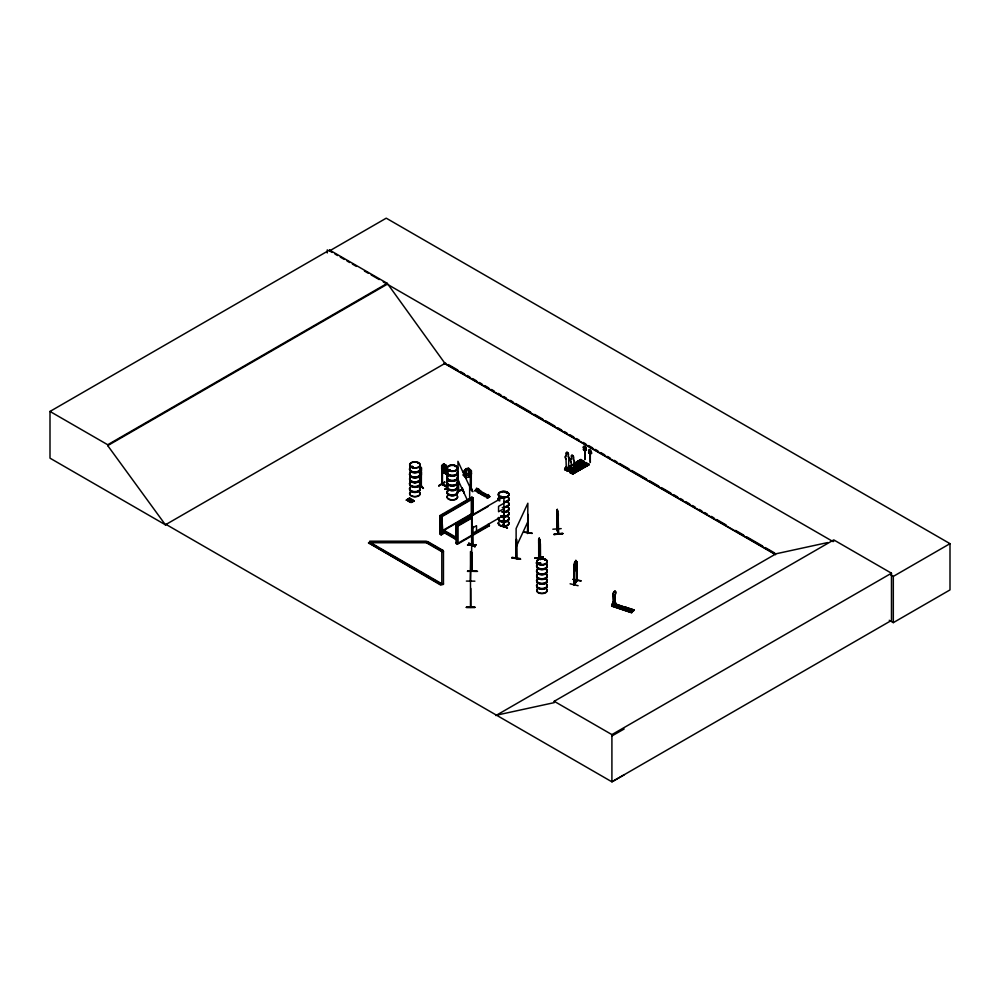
<?xml version="1.0" encoding="UTF-8"?>
<svg xmlns="http://www.w3.org/2000/svg" width="1000" height="1000" viewBox="0 0 1000 1000"><rect width="100%" height="100%" fill="white"/><g stroke="black" fill="none" stroke-linecap="round" stroke-linejoin="round"><path stroke-width="1.5" d="M538.787 557.875L539.237 558.387L538.85 539.688M539.75 542.888L539.438 539.012L539.188 541.013M574.138 565.925L574.938 561.925M615.2 594.475L614.913 603.688L613.488 605.1L613.2 596.475A2.837 1.163 -71.6 0 1 613.2 593.212A2.837 1.163 -71.6 0 1 615.2 591.213A2.837 1.163 -71.6 0 1 615.2 594.475L615.062 603.737L613.65 605.15L613.35 596.538A2.837 1.163 -71.6 0 1 613.35 593.263A2.837 1.163 -71.6 0 1 615.35 591.263A2.837 1.163 -71.6 0 1 615.35 594.525M568.325 469.312L568.862 460.562A2.837 1.65 59.5 0 0 568.45 456.688L568.325 456.763A2.837 1.65 59.5 0 1 568.737 460.637L568.862 460.562M573.413 472.25L573.95 463.5A2.837 1.65 59.5 0 0 573.538 459.625L573.538 457.125A1.412 0.825 59.5 0 0 572.525 455.4A1.412 0.825 59.5 0 0 571.512 455.988L571.388 456.05A1.412 0.825 59.5 0 1 572.4 455.475A1.412 0.825 59.5 0 1 573.413 457.2L573.413 459.7A2.837 1.65 59.5 0 1 573.825 463.575M538.725 557.987L538.688 539.338L538.9 558.35M538.95 557.925L539.188 557.263M558.337 518.45L557.762 519.775C556.337 517.938 556.875 506 557.312 511.15L557.362 529.688L556.812 529.3L558.337 534.025L557.513 510.325L557.275 512.325M557.337 529.637L556.775 510.662M557.238 529.263L558.288 533.962L558.088 514.775L558.625 534L556.912 528.962M441.763 533.9L441.763 516.75L442.85 531.925L455.875 539.438L456.538 526.712M613.462 602.688L612.7 602.587L612.587 604.637M612.888 602.95L613.3 602.463L612.725 602.913M516.35 557.762L516.438 557.65M528.162 532.4L527.638 533.45L527.863 514.475L527.638 533.45L527.987 532.762M512.013 557.938C538.013 562.075 494.562 554.55 520.237 559.15M512.112 557.675L520.337 558.913M512.125 557.375L520.35 558.587M584.738 449.975L584.9 459.562L585.062 449.913M590.062 453.038L590.3 462.537L590.312 452.975M567.25 467.912C567.375 467.438 565.312 468.738 567.075 467.4M571.038 470.838C573.387 472.475 571.2 467.887 570.887 472.537M538.938 540.212C539.1 533.337 540.825 546.562 540 543.45L540.1 559.138M557.025 511.525L557.362 509.425M566.325 468.537C567.275 467.388 564.725 468 569.175 469.625L569.175 468.663L569.412 470C563.587 462.388 567.837 475.05 566.7 467.912M572.425 470.65L571.325 471.463L572.05 470.35M570.112 583.8L578.112 585.7M444.613 529.95L443.988 531.85M459.762 521.2L459.125 521.562M460.6 520.712L459.963 521.087M575.475 464.812L574.888 463.825M577.112 579.775L574.012 584.812C574.85 583.95 571.875 556.438 576.825 561.825L575.8 560.438L576.275 564.763L575.025 568.538L574.4 567.788M575.812 569.138L576.775 561.737L576.812 580.862L576.487 562.212M574.025 569.263L574.938 570.725L576.737 564.688M472.05 544.875C473.062 543.075 471.125 544.9 472.05 545.55L472.1 526.6M471.65 570.2L471.662 571.375L471.662 515.413M470.487 607.388L470.487 551.487M470.863 607.388L470.788 588.438M412.863 466.625L411.325 466.625L412.912 466.7M417.612 463.137L418.325 463.375M417.825 463.212L418.425 463.413M448.95 470.387L449.162 469.613M449.4 470.35L448.738 469.925M448.95 469.712L450.1 469.825L449.025 469.988M455.225 466.625L455.65 466.312M501.337 496.4L500.037 496.512M507.163 493.1L506.637 492.575M506.5 492.713L506.887 493.225M539.788 563.713C539.05 562 537.35 564.9 539.862 563.612M545.35 560.237L544.612 560.212L545.112 559.763M545 560.025L545.212 559.8M625.575 608.013L624.388 608.737L623.812 607.75M576.525 580.138L577.1 579.725M571.562 471.325L572.375 470.513M571.912 470.538L571.013 470.938M474.913 546.725L468.612 543.475M444.387 464.762L443.675 468.225L444.325 469.725L445.662 469.35M489.637 496.575L487.788 498.025A1.325 0.762 0 0 1 486.938 497.887L486.3 496.562L488.1 495.675A1.338 0.775 0 0 1 488.95 495.812L489.412 496.075M480.725 492.5L481.6 491.625L480.838 494.312L480.662 492.788L478.713 493.088L480.662 493.175L480.725 492.5L478.713 492.713M481.1 491.337L480.725 492.887L478.713 493.088M465.95 471.737L466.838 469.113L467.738 469L468.663 472.675L467.738 473.925L465.95 473.025M571.7 470.15L570.062 472.075L572.638 473.525L574.263 471.6L574.5 472.938L571.375 471.112L572.288 470.662M457.875 491.112L462.137 490.2M458.45 490.737C457.875 489.275 458.237 492.262 458.488 490.7M539.263 538.013L538.862 539.8M539.675 548.462C540.913 544.725 539.35 551.05 539.275 546.763M481.275 492.463L483.212 492.938L481.225 493.137L481.6 491.625M480.337 494.038L480.662 493.175M631.862 609.212L629.738 611.575L631.862 609.212L633.888 609.888L631.613 612.688L611.688 606.05L611.85 604.412L614.038 604.913L614.038 605.875M612.1 605.638L632.2 611.962M613.425 604.3L633.725 610.575M633.888 610.25L613.812 603.413L612.013 605.212L632.362 611.95M465.938 468.85L464.575 474.113L466.4 475.625L468.212 475.387L470.012 473.4L470.012 471.2L468.688 468.363L465.875 468.725C461.238 477.362 463.512 467.713 468.663 468.5L471.45 470.938L468.688 468.363L468.7 477.212L465.875 477.537L463.2 474.925M516.325 539.312L516.525 557.575M524.025 532.038L532.15 533.175M571.325 470.8L571.263 471.425M438.8 485.825L444.738 482.337M516.125 547L527.863 521.725M462.125 487.987L463.975 492.75M462.137 487.7L464.038 492.837M420.538 485.887L421.238 485.5M421.275 467.85L420.588 468.088L420.375 486.362L421.362 486.325M421.262 485.7L420.7 485.875M442.55 469.038L442.362 484.625L442.013 465.65L441.8 484.338L442.137 483.475M442.625 483.8L441.95 483.438M443.738 464.012L441.613 465.737L443.7 463.913L445.763 465.075L447.725 469.2L447.062 468.6L447.175 487.413C449.188 485.538 434.663 481.175 447.625 486.95M468.638 477.1L471.45 473.875L471.3 470.812L470.55 470.9L470.525 489.588L471.425 489.487L471.45 488.787L470.525 489.1M558.638 533.925L558.688 533.263M411.825 499.712L408.65 501.55L408.175 500.887L409.513 498.5L410.15 498.75L408.925 500.938L411.825 499.712L411.438 499.1L408.925 500.938M408.175 501.275L409.562 498.013L410.15 498.75M408.925 500.55L410.15 498.363M471.925 544.925L472.713 544.775L471.987 545.175L472.713 544.775L472.638 526.275M503.738 526.237L504 525.763M503.338 526.825L503.938 507.975L503.55 526.95L504.225 526.587L503.338 526.825L504 526.438M412.525 501.962C410.05 499.387 416.712 502.55 412.975 500A1.425 0.825 0 0 0 412.163 499.913L411.125 500.562L411.7 501.95L409.325 501.337L410.975 502.438L412.55 501.788M631.65 612.688L611.737 606.013M632.062 612.275L611.85 605.612L613.975 603.488M634.025 610.3L613.938 603.638M575.9 560.363L574.4 565.588L574.275 584.975L574.212 565.662M574.288 565.95L573.9 566.388M574.85 570.712L575.887 569.113M573.125 579.212L580.988 580.763M574.3 584.925L577.112 580.413L577.1 561.9M576.625 464.225L575.05 464.475L575.462 463.562M581.625 467.488L580.55 466.688M489.588 496.75L487.55 497.725L486.238 496.737M411.962 466.188L411.3 466.812M412.837 466.737L411.688 467.113M486.3 496.95L488.1 496.062A1.338 0.775 0 0 1 488.95 496.2L489.412 496.463A1.325 0.762 0 0 1 489.637 496.962M500.3 496.625L501.125 496.45M538.337 563.45L539.338 563.112M623.962 607.638L623.962 608.4L625.288 608.4M625.45 608.488L624.875 607.487L623.962 607.825M419.688 473.175L421.375 470.725L421.413 467.837L419.65 466.275M419.725 477.413L421.413 474.963L421.413 472.025L419.688 470.513M468.663 477.15L471.475 473.925M577.163 580.375L574.312 584.4M613.413 602.025L613.413 604.05L613.413 602.025L612.737 602.762M624.675 606.812L622.55 609.175L624.675 606.812L626.7 607.487L624.575 609.85L626.7 607.487M628.488 608.088L626.375 610.45L628.488 608.088L630.513 608.763L628.387 611.125L630.513 608.763M576.75 579.7L576.875 580.138M472.7 544.812L472.438 526.163M503.338 526.15L503.95 525.763L503.65 526.912M447.725 472.025L445.725 473.787M445.763 465.075L445.7 473.913L447.788 472.088M457.912 491.112L458.5 491.425L457.938 461.312L469.663 486.587L469.663 498.913M482.837 493.8L484.938 494.025L484.188 494.925L484.012 493.338L481.9 493.9L481.7 494.787L483.137 495.475L483.55 494.825L482.225 493.825L484.188 494.538L484.938 493.638L483.387 492.975L481.712 493.688L483.575 495.225M450.188 470.2L448.988 470.288M539.625 563.513L538.975 563.663M482.537 493.587L482.2 494.7L483.575 494.837M477.962 491.087L477.5 491.587L478.6 491.95C484.1 490.012 476.538 492.688 478.4 492.912M564.562 469.45L566.862 468.013L565.8 467.575M584.062 461.875L567.975 471.375L584.113 461.863L580.825 459.513L574.15 463.862M580.988 460.138L564.9 469.637L565.562 469.988M581.175 460.238L573.538 465.213M581.613 460.5L580.825 459.75L573.375 464.15L576.413 465.863L578.05 464.65L575.013 462.938L573.375 463.9L576.413 465.613M571.213 468.25L567.212 470.775M580.825 459.75L583.862 461.475L583.088 461.325M567.188 470.625L567.775 470.962L567.775 469.75L569.412 468.787M571.538 471.163L569.663 472.388M588.95 464.175L572.438 473.938L589.2 464.8L585.75 462.9M571.112 471.15L571.462 470.012L569.837 470.975L570.638 472.938L586.75 463.438L569.987 472.575M586.5 463.025L573.6 469.963L585.913 462.812M585.913 462.7L588.95 464.412L572.3 473.713M588.375 464.062L588.775 464.6M443.7 463.913L442.675 468.562L444.012 471.062L445.337 471.812L446.65 470.812L446.65 468.612L445.725 465.138L443.638 463.95L443.738 472.663M441.675 465.8L441.675 468.688M441.613 468.675L443.638 472.75M445.7 473.913L443.675 472.7M566.425 453.05L566.425 455.538A2.837 1.65 59.5 0 0 566 458.938L565.875 459.012A2.837 1.65 59.5 0 1 566.3 455.613L566.425 453.05A1.412 0.825 59.5 0 1 567.438 452.463A1.412 0.825 59.5 0 1 568.45 454.188L568.325 456.763M568.45 454.188L568.325 454.263A1.412 0.825 59.5 0 0 567.312 452.537A1.412 0.825 59.5 0 0 566.3 453.113M583.375 449.637C585.788 447.837 581.2 450.525 585.4 450.775L586.388 450L585.4 450.588M571.087 461.875L570.962 461.95A2.837 1.65 59.5 0 1 571.388 458.55L571.512 458.475A2.837 1.65 59.5 0 0 571.087 461.875L571.812 473.062L571.025 470.425M591.65 453.038L590.662 453.812L588.638 452.388L591.65 453.038L589.625 451.9L588.638 452.475M588.638 452.675L589.625 451.9M564.975 469.663L564.738 468.038L566.375 467.075L564.975 469.137L567.537 470.588L569.175 468.663M590.662 453.525L591.4 453.088L589.375 451.95M581.138 462.837C580.025 465.525 573.862 462.038 578.1 461.125L581.138 463.075L578.1 461.125M583.862 461.225C582.75 463.913 576.575 460.425 580.825 459.513M568.513 467.025L571.438 465.3M568.787 467.025L571.462 465.45M565.087 469.725L581.413 460.087M565.55 470L570.925 466.825M573.65 466.812L583.275 461.125M583.875 461.463L567.587 471.15M567.55 471.125L583.675 461.662M578.462 466.838C587.413 470.775 574.138 467.325 580.1 465.875L583.138 467.837L580.1 465.875M581.55 465.025C590.513 468.963 577.225 465.5 583.188 464.062L586.225 466.012L583.188 464.062M584.275 463.413C593.225 467.35 579.95 463.9 585.913 462.45M570.062 472.075L571.987 470.538M574.012 470.2L586.337 463.225M570.212 472.725L586.475 463.15M570.6 472.938L586.7 463.438M573.038 474.275L572.863 472.688L574.5 471.725M572.638 473.525L588.4 464.225M588.962 464.4L572.438 473.938M572.9 474.05L588.962 464.525M438.862 485.925L444.825 482.038L438.862 485.538M447.3 487.587L444.9 489.363L447.6 488.1M444.988 489.363L447.337 487.9L444.9 489.363M468.575 543.538L468.913 542.962L474.963 546.8M502.05 525.325L507.463 528.025L502.587 525.237M166.15 524.462L165.5 524.85L50 458.162L50 411.438L329.55 250.037L387.262 283.35L444.975 363.4L775.4 554.175M329.55 250.037L329.55 250.9L386.238 218.175L950 543.663L950 589.913L893.312 622.638L889.262 620.288M50 411.438L107.713 444.75L387.262 283.35M624.15 774.85L611.912 781.825L166.075 524.425L165.413 524.8L107.713 445.613L387.262 284.212M165.413 524.8L445.625 363.025M409.513 498.888L406.388 500.238L409.562 498.013M406.388 500.238L409.562 498.4L406.388 499.85M408.175 500.887L411.825 499.325M414.2 501.25L412.975 500.387A1.425 0.825 0 0 0 412.163 500.3C414.188 503.938 407.837 501.637 410.462 502.238C412.025 503.062 411.3 497.9 413.663 501.525M368.55 542.825L369.712 542.15L426.362 542.15L441.812 551.075L443.462 551.075L443.462 584.362L440.637 585.037L368.55 542.825L440.637 584.45L443.462 583.775M368.55 543.4L369.712 542.737L426.362 542.737L441.812 551.65L443.462 551.65M474.775 490.438C476.262 492.825 475.112 485.45 479.062 490.062M474.775 490.812L477.575 489.2M479.438 489.462L479.312 490.688L478 489.45M478.913 490.075L476.9 491.488L478.6 491.95M479.312 490.3L476.925 491.75L478.263 492.525M479.312 490.688L477.5 491.825L478.263 492.15M478 492.688L480.788 491.15M445.188 532.6L441.175 534.913L439.837 534.138L439.837 515.638L471.887 497.137L473.225 497.912L473.225 514.175M441.175 515.538L443.85 514M446.525 512.45L449.188 510.913M453.2 508.6L455.863 507.062M458.537 505.513L466.55 500.887M469.212 499.35L471.887 497.812L473.225 498.575L441.175 517.087L439.837 516.312L440.425 515.975L439.837 533.462L441.175 534.237L443.85 532.688M439.837 515.638L441.175 516.413L473.225 497.912M487.163 494.95C491.838 495.288 479.712 497.825 485.7 494.688A1.312 0.762 0 0 1 486.512 494.8A1.525 0.887 0 0 1 487.163 495.325L487.163 494.95A1.525 0.887 0 0 0 486.512 494.412A1.312 0.762 0 0 0 485.7 494.3L483.775 495.337L485.112 496.125M485.45 495.925L486.825 495.138L484.363 495.35L485.45 496.312L484.363 495.737L486.825 495.138M484.875 496.65L488.587 494.575M473.638 514.738L473.137 512.9L442.85 530.388L455.875 537.9M473.638 513.188L443.35 530.675L443.35 532.212L444.613 531.487M441.175 532.688L443.85 531.15M488.075 524.312L489.412 525.75L457.362 544.25L456.037 543.488L456.037 524.987L488.075 506.488M426.362 542.15L427.525 541.475L442.975 550.4L441.812 551.65M442.975 550.975L427.525 542.062L426.362 542.737L426.362 541.2L369.712 541.2L369.712 542.737L377.725 547.362M472.05 516.413L456.037 525.662L457.362 526.425L472.05 517.95M456.037 524.987L457.362 525.75L472.05 517.275M503.9 503.275L498.562 506.35L498.562 511.75L503.9 508.663M566.013 468.212L566.663 467.775M456 538.787L455.375 539.15L456 537.25L443.988 530.312M442.975 550.4L441.812 551.075L441.812 584.362L432.463 578.962M456.613 542.475L456.037 542.812L457.362 543.575L489.412 525.075M471.887 533.737L503.938 515.237M495.85 715.575L776.062 553.787L827.688 542.562M496.5 715.188L554.212 702.638L554.212 701.3L833.763 539.9L891.475 573.212L891.475 620.425L611.912 781.825L611.912 734.613L891.475 573.212M833.763 541.237L833.112 541.625L383.237 281.887M890.638 574.837L893.312 576.388L950 543.663M611.912 735.962L624.15 728.988M470.412 581.613L470.788 562.725M575.037 463.9L576.375 463.888M576.388 464.462L575.725 464.625M580.325 466.55L579.862 467.225L581.475 467.413M503.812 526.475L503.938 496.737L471.887 515.237L471.95 545.163M412.5 466.7L411.65 466.613M539.675 563.8L538.75 563.875M421.337 486.375L421.375 467.788L419.6 466.35M471.362 470.975L470.575 471.138L470.462 489.412L471.375 489.3M420.65 468.038L421.413 467.837M516.413 558.288L516.413 539.788M463.237 489.613L463.338 490.55L463.175 489.875M471.287 489.513L471.3 470.812M420.462 486.375L421.163 486.188L421.163 467.688M420.438 485.125L423.45 488.375L420.438 484.738M624.15 607.737L624.875 607.688M472.5 543.95L472 545.212M458.212 472.512L458.162 491.525M457.912 491L462.137 489.95L458.088 490.838M470.5 486.987L472.788 491.712L470.575 486.912M470.613 488.675L471.375 488.625M483.212 492.938L481.275 492.85L483.212 492.55M561.188 528.625L552.825 529.212M554.288 534.05C580.325 531.938 535.887 535.988 562.737 533.837M554.288 534.438L562.675 533.575M539.663 539.712L539.587 546.275L538.938 542.413M538.688 542.275L539.263 546.812M540.1 543.725L540.225 559.575M534.725 558.162L543.1 557.312M507.175 528.125L502.337 525.35M411.55 466.938L412.238 466.938M463.95 471.763L463.988 475M441.95 484.113L447.325 487.175L447.388 471.8M467.55 545.013L476.05 544.963M471.95 552.375L471.95 571.375L471.65 570.35M467.562 571C482.025 572.087 479.663 570.612 467.562 571.325M467.562 571.388L476.05 570.975M466.388 581.075L474.888 581.163M474.888 607.4L466.388 607.388M474.888 607.1L466.388 607.137M466.388 607.45L474.888 607.438M567.375 471.037L567.938 471.337L564.738 469.237M523.925 532.2L532.163 533.45M527.638 532.962L527.863 503.225L516.125 528.5L516.1 558.288M575.588 561.337L575.188 566.75L575.275 561.838M573.013 579.4L581.025 581.038M574 584.237L574.637 584.525L574.562 566M470.513 486.6L472.375 491.4M613.837 603.888L633.775 610.525L614.95 604.525M614.8 604.812L633.362 610.938L633.888 609.888M611.85 604.412L613.875 605.087L613.875 606.287L616 604.163L616 602.962L615.837 604.087M631.95 612.362L611.85 605.612M442.25 483.888L441.75 483.625M625.1 607.55L625.575 608.212M585.487 450.438L583.462 449.3L585.4 450.775M588.638 452.388L590.737 453.575M579.188 460.475L582.225 462.2M576.462 462.088L579.5 463.8M570.887 470.513L573.538 472.175M566.862 470.037L565.8 469.6L565.938 467.488M569.837 472.188L572.863 473.9L572.275 473.562M444.325 464.8L445.662 468.062M447.725 487.65L441.838 484.325M329.55 250.9L332.238 252.45M334.925 254L337.612 255.55M340.288 257.1L344.312 259.425M347 260.975L349.688 262.525M352.375 264.075L356.4 266.4M364.45 271.05L368.475 273.375M371.163 274.925L379.212 279.562M448.325 364.575L457.762 370.025M460.462 371.587L464.513 373.925M467.2 375.475L469.9 377.038M472.6 378.587L476.65 380.925M479.35 382.488L482.038 384.05M484.738 385.6L488.787 387.938M491.488 389.5L494.175 391.05M498.225 393.387L500.925 394.95M503.625 396.5L506.312 398.062M510.363 400.4L513.062 401.95M515.763 403.512L530.6 412.075M534.637 414.412L542.737 419.087M545.425 420.637L554.875 426.087M557.562 427.65L561.613 429.988M564.312 431.538L567.013 433.1M569.712 434.663L573.75 436.987M576.45 438.55L579.15 440.112M583.188 442.438L585.887 444M588.587 445.562L592.638 447.9M595.337 449.45L598.025 451.012M600.725 452.562L604.775 454.9M607.475 456.463L610.163 458.013M614.212 460.35L616.912 461.912M619.612 463.462L629.05 468.913M631.75 470.475L646.587 479.038M649.275 480.6L658.725 486.05M661.413 487.6L670.863 493.062M673.55 494.613L677.6 496.95M680.3 498.512L683 500.062M685.7 501.625L689.737 503.963M692.438 505.513L695.138 507.075M699.175 509.412L701.875 510.962M704.575 512.525L707.275 514.075M711.325 516.413L714.013 517.975M716.712 519.525L726.15 524.987M735.6 530.438L743.688 535.1M746.388 536.663L762.575 546M765.263 547.562L774.712 553.013M444.087 363.275L775.6 554.675M476.512 488.2L479.438 489.85M482.837 493.413L484.1 494.137M482.537 493.975L484.188 494.925M480.337 493.65L480.838 494.312M471.3 498.15L472.638 498.913L473.137 512.9M473 513.55L474 514.138M488.075 524.987L489.412 525.75M459.675 521.638L459.338 522.987M458.5 521.938L461.163 523.475M445.325 532.625L454.663 538.013M369.712 542.15L441.812 583.775M380.387 548.9L417.775 570.487M420.45 572.025L429.8 577.425M554.212 701.3L611.912 734.613M506.6 493.062L506.312 493.038M463.113 474.963L465.925 477.45M566.325 468.3L566.375 467.075M420.487 485.012L423.025 488.488M566.3 468.162L566 458.938M457.938 479.812L467.713 500.875M557.263 509.338L557.675 517.6L557.025 513.725M558.475 515.013L558.088 514.775M536.275 563.312L536.2 562.725M557.275 513.625L557.587 515.8L557.587 510.863M539.188 542.3L539.5 544.487L539.663 542.587M893.312 576.388L893.312 622.638M612.762 602.675L612.762 604.7M612.013 604.237L612.013 605.212M590.662 453.812L588.713 452.425M578.05 464.65L575.013 462.938M574.263 471.6L574.263 472.562M571.512 455.988L571.388 458.55M557.175 510.712L557.038 529.725M540.388 543.688L540.525 559.55M516.613 539.362L516.675 557.925M504.15 508.1L504.15 526.663M476.512 531.062L476.512 525.662L472.337 528.075L472.337 533.462M472.638 498.913L472.638 512.95M471.887 497.137L471.887 497.812M471.3 499.712L471.3 513.737M465.9 468.787L465.9 477.587M458.425 480.363L458.45 491.488M457.95 526.087L457.95 543.237M457.362 525.75L457.362 544.25M442.013 465.65L442.1 484.162M441.175 516.413L441.175 534.913M420.462 467.875L420.462 470.95M420.462 475.575L420.5 486.55M420.05 468.212L420.05 470.425M420.05 472.413L420.05 474.613M327.287 249.862L327.287 252.925M107.713 444.75L107.713 445.613M489.288 496.012A1.338 0.775 0 0 1 489.525 496.512M508.75 498.675A5.288 3.05 0 0 1 503.65 502.525M498.537 500.262A5.288 3.05 0 0 1 498.537 498.675M508.762 497.825A5.3 3.062 0 0 1 503.65 501.675M499.9 500.775A5.3 3.062 0 0 1 498.525 497.825M508.3 497.625A5.375 3.1 0 0 1 503.65 502.275M498.988 500.725A5.375 3.1 0 0 1 498.45 498.363M508.3 497.362A5.375 3.1 0 0 1 503.65 502.013M498.988 500.462A5.375 3.1 0 0 1 498.45 498.1M508.762 502.925A5.3 3.062 0 0 1 503.65 506.775M508.75 503.787A5.288 3.05 0 0 1 502.275 507.525M508.738 507.775A5.275 3.05 0 0 1 502.275 511.512M508.225 507.337A5.288 3.05 0 0 1 507.837 510.712A5.288 3.05 0 0 1 502.275 511.812M508.3 502.725A5.375 3.1 0 0 1 503.65 507.375M508.3 502.463A5.375 3.1 0 0 1 503.65 507.113M508.738 522.325A5.263 3.038 0 0 1 503.65 526.15A5.263 3.038 0 0 1 498.562 522.325M508.75 518.337A5.288 3.05 0 0 1 503.65 522.175A5.288 3.05 0 0 1 498.537 518.337M508.3 517.275A5.375 3.1 0 0 1 504.35 521.9A5.375 3.1 0 0 1 498.45 518.025M508.3 517.013A5.375 3.1 0 0 1 504.35 521.638A5.375 3.1 0 0 1 498.45 517.762M508.762 517.475A5.3 3.062 0 0 1 503.65 521.325A5.3 3.062 0 0 1 498.525 517.475M508.225 521.888A5.288 3.05 0 0 1 504.338 526.438A5.288 3.05 0 0 1 498.537 522.612M508.75 513.225A5.288 3.05 0 0 1 506.863 516.438A5.288 3.05 0 0 1 501 516.663M508.237 507.525A5.312 3.062 0 0 1 507.863 510.925A5.312 3.062 0 0 1 502.275 512.013M508.3 511.912A5.375 3.1 0 0 1 507.45 515.65A5.375 3.1 0 0 1 500.962 516.15M508.762 512.375A5.3 3.062 0 0 1 506.875 515.588A5.3 3.062 0 0 1 501 515.812M508.738 508.525A5.275 3.05 0 0 1 502.275 512.25M508.3 512.175A5.375 3.1 0 0 1 507.45 515.913A5.375 3.1 0 0 1 500.962 516.413M508.237 521.688A5.312 3.062 0 0 1 504.338 526.263A5.312 3.062 0 0 1 498.512 522.425M546.587 569.9A5.375 3.1 0 0 1 541.938 574.562A5.375 3.1 0 0 1 537.288 569.9M546.512 570.225A5.288 3.05 0 0 1 541.938 574.812A5.288 3.05 0 0 1 537.362 570.225M546.5 574.225A5.263 3.038 0 0 1 541.938 578.775A5.263 3.038 0 0 1 537.375 574.225M546.538 574.5A5.312 3.062 0 0 1 541.938 579.1A5.312 3.062 0 0 1 537.337 574.5M546.587 564.8A5.375 3.1 0 0 1 541.938 569.45A5.375 3.1 0 0 1 537.288 564.8M538.138 564.163A5.375 3.1 0 0 1 540.55 563.35M546.512 569.375A5.288 3.05 0 0 1 541.938 573.95A5.288 3.05 0 0 1 537.362 569.375M546.512 565.125A5.288 3.05 0 0 1 541.938 569.7A5.288 3.05 0 0 1 537.362 565.125M538.2 564.487A5.288 3.05 0 0 1 540.562 563.7M546.587 569.637A5.375 3.1 0 0 1 541.938 574.3A5.375 3.1 0 0 1 537.288 569.637M546.587 564.538A5.375 3.1 0 0 1 541.938 569.188A5.375 3.1 0 0 1 537.288 564.538M538.138 563.9A5.375 3.1 0 0 1 540.55 563.088M546.512 564.263A5.288 3.05 0 0 1 541.938 568.85A5.288 3.05 0 0 1 537.362 564.263M538.2 563.638A5.288 3.05 0 0 1 540.562 562.837M546.587 584.45A5.375 3.1 0 0 1 541.938 589.113A5.375 3.1 0 0 1 537.288 584.45M546.512 584.775A5.288 3.05 0 0 1 541.938 589.362A5.288 3.05 0 0 1 537.362 584.775M546.5 588.775A5.263 3.038 0 0 1 541.938 593.325A5.263 3.038 0 0 1 537.375 588.775M546.512 574.975A5.288 3.05 0 0 1 541.938 579.55A5.288 3.05 0 0 1 537.362 574.975M546.512 589.062A5.288 3.05 0 0 1 541.938 593.638A5.288 3.05 0 0 1 537.362 589.062M546.538 574.712A5.312 3.062 0 0 1 541.938 579.312A5.312 3.062 0 0 1 537.337 574.712M546.587 579.35A5.375 3.1 0 0 1 541.938 584A5.375 3.1 0 0 1 537.288 579.35M546.525 583.913A5.3 3.062 0 0 1 541.938 588.513A5.3 3.062 0 0 1 537.35 583.913M546.512 579.675A5.288 3.05 0 0 1 541.938 584.25A5.288 3.05 0 0 1 537.362 579.675M546.587 584.188A5.375 3.1 0 0 1 541.938 588.85A5.375 3.1 0 0 1 537.288 584.188M546.587 579.087A5.375 3.1 0 0 1 541.938 583.737A5.375 3.1 0 0 1 537.288 579.087M546.525 578.812A5.3 3.062 0 0 1 541.938 583.4A5.3 3.062 0 0 1 537.35 578.812M419.55 473.038A5.375 3.1 0 0 1 414.9 477.688A5.375 3.1 0 0 1 410.25 473.038M419.487 473.35A5.3 3.062 0 0 1 414.9 477.938A5.3 3.062 0 0 1 410.312 473.35M419.462 477.35A5.263 3.038 0 0 1 414.9 481.912A5.263 3.038 0 0 1 410.337 477.35M419.5 477.45A5.312 3.062 0 0 1 414.9 482.038A5.312 3.062 0 0 1 410.3 477.45M419.5 477.825A5.312 3.062 0 0 1 414.9 482.413A5.312 3.062 0 0 1 410.3 477.825M419.55 467.925A5.375 3.1 0 0 1 414.9 472.587A5.375 3.1 0 0 1 410.25 467.925M419.487 472.5A5.3 3.062 0 0 1 414.9 477.088A5.3 3.062 0 0 1 410.312 472.5M419.487 468.25A5.288 3.05 0 0 1 414.9 472.825A5.288 3.05 0 0 1 410.325 468.25M419.55 472.775A5.375 3.1 0 0 1 414.9 477.425A5.375 3.1 0 0 1 410.25 472.775M419.55 467.663A5.375 3.1 0 0 1 414.9 472.312A5.375 3.1 0 0 1 410.25 467.663M419.487 467.388A5.3 3.062 0 0 1 414.9 471.975A5.3 3.062 0 0 1 410.312 467.388M419.55 487.587A5.375 3.1 0 0 1 414.9 492.238A5.375 3.1 0 0 1 410.25 487.587M419.487 487.9A5.3 3.062 0 0 1 414.9 492.488A5.3 3.062 0 0 1 410.312 487.9M419.5 492A5.312 3.062 0 0 1 414.9 496.587A5.312 3.062 0 0 1 410.3 492M419.5 492.175A5.312 3.062 0 0 1 414.9 496.775A5.312 3.062 0 0 1 410.3 492.175M419.55 482.475A5.375 3.1 0 0 1 414.9 487.125A5.375 3.1 0 0 1 410.25 482.475M419.487 487.05A5.3 3.062 0 0 1 414.9 491.637A5.3 3.062 0 0 1 410.312 487.05M419.487 482.8A5.288 3.05 0 0 1 414.9 487.375A5.288 3.05 0 0 1 410.325 482.8M419.55 487.325A5.375 3.1 0 0 1 414.9 491.975A5.375 3.1 0 0 1 410.25 487.325M419.55 482.212A5.375 3.1 0 0 1 414.9 486.863A5.375 3.1 0 0 1 410.25 482.212M419.487 481.938A5.3 3.062 0 0 1 414.9 486.525A5.3 3.062 0 0 1 410.312 481.938M457.525 477.137A5.375 3.1 0 0 1 451.637 481.012A5.375 3.1 0 0 1 447.688 476.388M457.45 477.45A5.3 3.062 0 0 1 451.637 481.275A5.3 3.062 0 0 1 447.75 476.712M457.438 481.438A5.275 3.05 0 0 1 451.65 485.25A5.275 3.05 0 0 1 447.762 480.712M457.438 481.763A5.275 3.05 0 0 1 451.65 485.575A5.275 3.05 0 0 1 447.762 481.025M457.525 472.038A5.375 3.1 0 0 1 451.637 475.913A5.375 3.1 0 0 1 447.688 471.287M457.45 476.587A5.3 3.062 0 0 1 451.637 480.412A5.3 3.062 0 0 1 447.75 475.85M457.45 472.337A5.288 3.05 0 0 1 451.65 476.163A5.288 3.05 0 0 1 447.75 471.6M457.525 476.875A5.375 3.1 0 0 1 451.637 480.75A5.375 3.1 0 0 1 447.688 476.125M457.525 471.775A5.375 3.1 0 0 1 451.637 475.65A5.375 3.1 0 0 1 447.688 471.025M457.45 471.488A5.288 3.05 0 0 1 451.65 475.3A5.288 3.05 0 0 1 447.75 470.75M457.525 491.688A5.375 3.1 0 0 1 451.637 495.562A5.375 3.1 0 0 1 447.688 490.938M457.45 492A5.3 3.062 0 0 1 451.637 495.825A5.3 3.062 0 0 1 447.75 491.262M457.438 495.988A5.275 3.05 0 0 1 451.65 499.8A5.275 3.05 0 0 1 447.762 495.262M457.438 482.188A5.275 3.05 0 0 1 451.65 486A5.275 3.05 0 0 1 447.762 481.45M457.45 496.287A5.288 3.05 0 0 1 451.65 500.1A5.288 3.05 0 0 1 447.75 495.55M457.463 481.912A5.312 3.062 0 0 1 451.637 485.75A5.312 3.062 0 0 1 447.738 481.175M457.525 486.587A5.375 3.1 0 0 1 451.637 490.462A5.375 3.1 0 0 1 447.688 485.838M457.45 491.138A5.3 3.062 0 0 1 451.637 494.963A5.3 3.062 0 0 1 447.75 490.4M457.45 486.887A5.288 3.05 0 0 1 451.65 490.712A5.288 3.05 0 0 1 447.75 486.15M457.525 491.425A5.375 3.1 0 0 1 451.637 495.3A5.375 3.1 0 0 1 447.688 490.675M457.525 486.325A5.375 3.1 0 0 1 451.637 490.2A5.375 3.1 0 0 1 447.688 485.575M457.45 486.037A5.288 3.05 0 0 1 451.65 489.85A5.288 3.05 0 0 1 447.75 485.3M489.113 496.812L487.738 497.713A1.325 0.762 0 0 1 486.938 497.512C490.637 496.375 484.888 496.5 489.113 496.812M579.975 466.95C580.737 469.5 582.85 465.163 579.975 466.95M543.112 557.05L534.75 558.288L543.1 557.05M476.05 544.712L467.55 545.125L476.05 544.7M588.688 450.863A1.887 1.1 59.5 0 0 590.95 452.837A1.887 1.1 59.5 0 0 590.35 449.913A1.887 1.1 59.5 0 0 588.688 450.863M583.438 447.837A1.887 1.1 59.5 0 0 585.688 449.8A1.887 1.1 59.5 0 0 585.087 446.875A1.887 1.1 59.5 0 0 583.562 447.762A1.887 1.1 59.5 0 0 585.812 449.725A1.887 1.1 59.5 0 0 585.212 446.8A1.887 1.1 59.5 0 0 583.438 447.837M501 496.975A5.3 3.062 0 0 0 508.95 494.325A5.3 3.062 0 0 0 501 491.675A5.3 3.062 0 0 0 501 496.975M501 497.4A5.275 3.05 0 0 0 508.925 494.762A5.275 3.05 0 0 0 501 492.125A5.275 3.05 0 0 0 501 497.4M500.988 497.163A5.312 3.062 0 0 0 508.95 494.513A5.312 3.062 0 0 0 500.988 491.863A5.312 3.062 0 0 0 500.988 497.163M539.288 564.175A5.312 3.062 0 0 0 547.25 561.525A5.312 3.062 0 0 0 539.288 558.875A5.312 3.062 0 0 0 539.288 564.175M539.3 564.6A5.275 3.05 0 0 0 547.212 561.962A5.275 3.05 0 0 0 539.3 559.312A5.275 3.05 0 0 0 539.3 564.6M539.288 564.35A5.312 3.062 0 0 0 547.25 561.7A5.312 3.062 0 0 0 539.288 559.038A5.312 3.062 0 0 0 539.288 564.35M412.25 467.463A5.312 3.062 0 0 0 420.213 464.8A5.312 3.062 0 0 0 412.25 462.15A5.312 3.062 0 0 0 412.25 467.463M412.262 467.725A5.275 3.05 0 0 0 420.175 465.087A5.275 3.05 0 0 0 412.262 462.45A5.275 3.05 0 0 0 412.262 467.725M414.9 482.675A5.288 3.05 0 0 0 419.487 478.1A5.275 3.05 0 0 1 414.9 482.675A5.275 3.05 0 0 1 410.337 478.113A5.288 3.05 0 0 0 414.9 482.675M449.7 470.637A5.275 3.05 0 0 0 457.612 468A5.275 3.05 0 0 0 449.7 465.363A5.275 3.05 0 0 0 449.7 470.637M449.7 471.062A5.275 3.05 0 0 0 457.612 468.425A5.275 3.05 0 0 0 449.7 465.788A5.275 3.05 0 0 0 449.7 471.062M449.675 470.825A5.312 3.062 0 0 0 457.65 468.175A5.312 3.062 0 0 0 449.675 465.513A5.312 3.062 0 0 0 449.675 470.825"/></g></svg>
